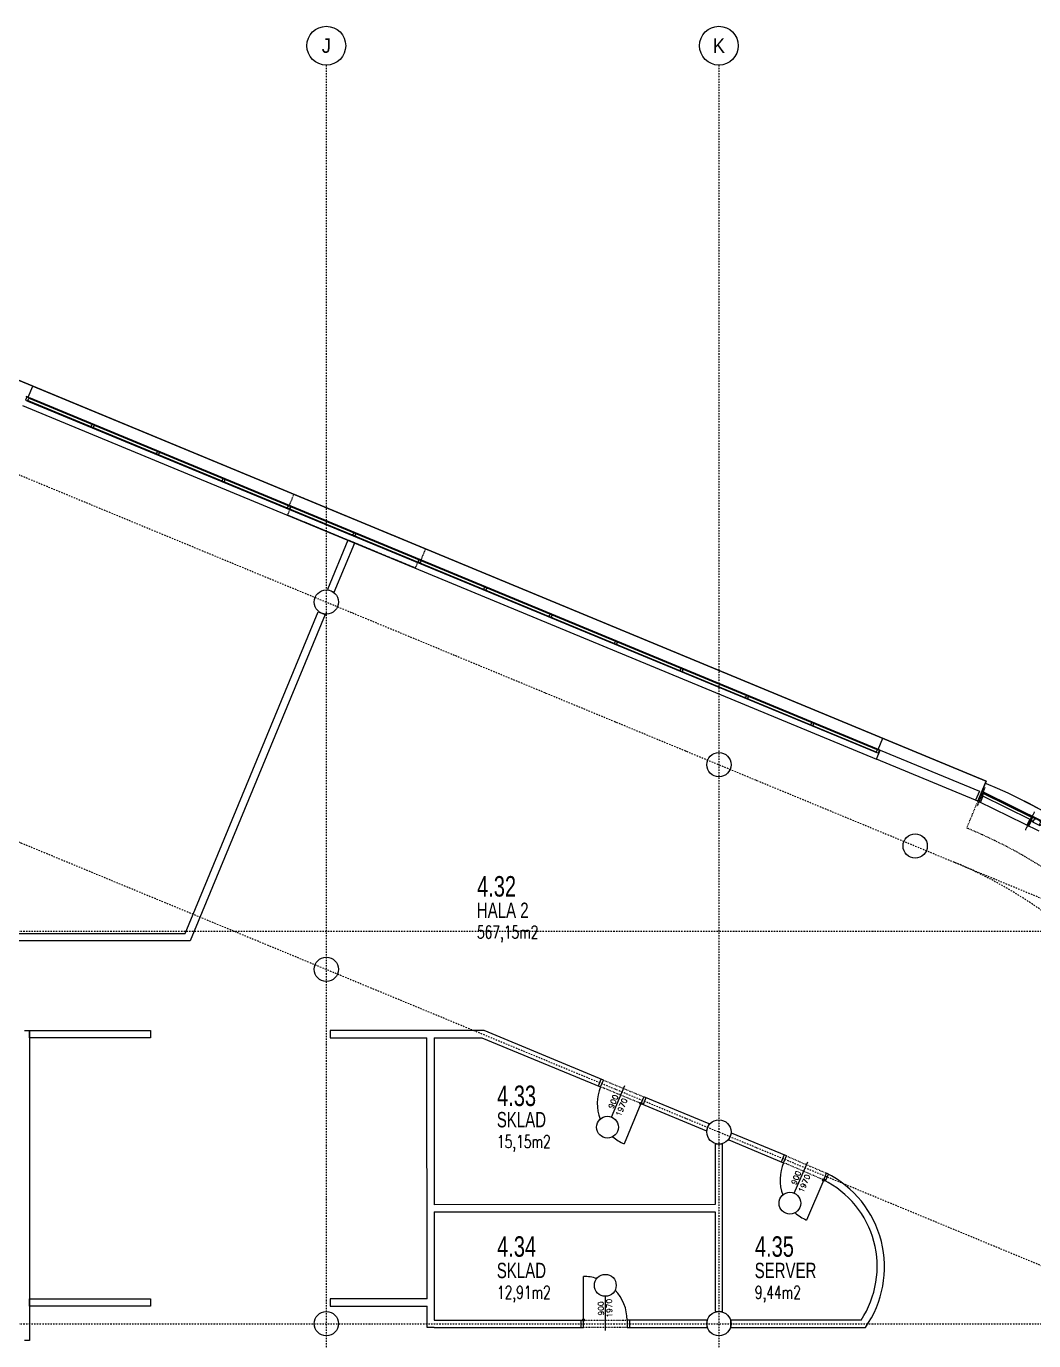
# Model space of a CAD drawing. Header units: millimetres. Extents: x -3035503 to 19821, y 792 to 235380.
# Drawn here: x -2915196 to -2894409, y 187335 to 214452 of the extents above; entities that cross this region are included whole.
import ezdxf

# ---------------------------------------------------------------- set-up
doc = ezdxf.new("R2010")
doc.units = ezdxf.units.MM
for name, pattern in [('4np_fit_out$0$HIDDEN', [0.375, 0.25, -0.125]), ('DA2', [0.45, 0.3, -0.15]), ('DD4', [0.8, 0.4, -0.2, 0, -0.2]), ('DIVIDE', [31.75, 12.7, -6.35, 0, -6.35, 0, -6.35])]:
    doc.linetypes.add(name, pattern=pattern)
for name, color, linetype in [('ARCH_E-04-CO', 252, 'Continuous'), ('ARCH_F-02-CO', 251, 'Continuous'), ('ARCH_F-04-CO', 3, 'Continuous'), ('ARCH_F-06-CO', 2, 'Continuous'), ('ARCH_F-08-CO', 252, 'Continuous'), ('ARCH_O-06-CO', 8, 'DD4'), ('ARCH_Z-02-CO', 252, 'Continuous'), ('ARCH_Z-02-DA', 252, 'DA2'), ('ARCH_Z-02-DI', 252, 'DIVIDE'), ('ARCH_Z-06-CO', 252, 'Continuous'), ('ARCH_Z-08-CO', 252, 'Continuous'), ('E-04-CO', 3, 'Continuous'), ('Z-02-CO', 252, 'Continuous')]:
    doc.layers.add(name, color=color, linetype=linetype)
doc.styles.add('4np_fit_out$0$A_ARIAL', font='arial.ttf', dxfattribs={"width": 0.9})
doc.styles.add('Arial', font='arial.ttf', dxfattribs={"height": 220})
doc.styles.add('SIMPLEX', font='simplex.shx')

# ---------------------------------------------------------------- blocks, each defined once
blk = doc.blocks.new('4np_fit_out$0$mullion175')
blk.add_lwpolyline([(0, 25), (-138, 25), (-138, 12), (-190, 12), (-190, 25), (-215, 25), (-215, -25), (-190, -25), (-190, -12), (-138, -12), (-138, -25), (0, -25)], close=True)
at = {"linetype": '4np_fit_out$0$HIDDEN'}
blk.add_lwpolyline([(100, 0), (-315, 0)], dxfattribs=at)
blk = doc.blocks.new('4np_fit_out$0$VENTILATION HATCH')
for points in [[(62747, -21788), (62760, -21788), (62760, -21775), (62799, -21775), (62799, -21840), (62814, -21840), (62814, -21850), (62760, -21850), (62760, -21840), (62747, -21840)], [(62784, -21765), (62784, -21775), (62799, -21775), (62799, -21840), (62814, -21840), (62814, -21850), (62924, -21850), (62924, -21840), (62939, -21840), (62939, -21775), (62954, -21775), (62954, -21765)], [(62991, -21788), (62978, -21788), (62978, -21775), (62939, -21775), (62939, -21840), (62924, -21840), (62924, -21850), (62978, -21850), (62978, -21840), (62991, -21840)]]:
    blk.add_lwpolyline(points, close=True)
at = {"rotation": 90.00000003300883}
blk.add_blockref('4np_fit_out$0$mullion175', (63003, -21650), dxfattribs=at)
blk = doc.blocks.new('4np_fit_out$0$WINDOW PROFILE SIDE')
blk.add_lwpolyline([(-21920, 175), (-21851, 175), (-21851, 163), (-21876, 163), (-21876, 111), (-21851, 111), (-21851, 100), (-21920, 100)], close=True)
blk = doc.blocks.new('4np_fit_out$0$WINDOW PROFILE')
blk.add_lwpolyline([(-20483, 175), (-20389, 175), (-20389, 163), (-20414, 163), (-20414, 111), (-20389, 111), (-20389, 100), (-20483, 100), (-20483, 111), (-20458, 111), (-20458, 163), (-20483, 163)], close=True)
blk = doc.blocks.new('MIST1')
at = {"style": 'Arial'}
blk.add_attdef('CISLO', (-0.31, 0), '', height=4, dxfattribs=at)
at = {"layer": 'ARCH_F-02-CO', "style": 'SIMPLEX'}
blk.add_attdef('PODLAHA', (0, -12.5), '', height=2.5, dxfattribs=at)
at = {"layer": 'ARCH_F-04-CO', "style": 'SIMPLEX'}
blk.add_attdef('PLOCHA', (0, -8.5), '', height=2.5, dxfattribs=at)
at = {"layer": 'ARCH_F-06-CO', "style": 'Arial'}
blk.add_attdef('MIST', (-0.31, -4.5), '', height=3, dxfattribs=at)
blk = doc.blocks.new('dp_l')
blk.add_line((-546, 500), (237, 500))
for centre, radius in [((-796, 500), 250), ((0, 0), 25)]:
    blk.add_circle(centre, radius)
for start, end in [(90, 133.4861), (162.2464, 180)]:
    blk.add_arc((0, 0), 1000, start, end)
at = {"layer": 'ARCH_E-04-CO'}
blk.add_line((0, 0), (-1000, 0), dxfattribs=at)

msp = doc.modelspace()

# ---------------------------------------------------------------- linework, layer by layer
at = {"layer": 'ARCH_O-06-CO', "linetype": 'DD4', "ltscale": 70}
for p, q in [((-2925205, 209284), (-2885750, 192941)), ((-2925205, 201707), (-2885743, 185361)), ((-2980445, 195786), (-2885769, 195786)), ((-2980445, 187686), (-2885769, 187686))]:
    msp.add_line(p, q, dxfattribs=at)
for points in [[(-2909005, 213652), (-2909005, 174539)], [(-2900905, 213652), (-2900905, 174539)]]:
    msp.add_lwpolyline(points, dxfattribs=at)
at = {"layer": 'ARCH_O-06-CO', "linetype": 'ByBlock', "ltscale": 100}
for centre in [(-2909005, 214052), (-2900905, 214052)]:
    msp.add_circle(centre, 400, dxfattribs=at)
at = {"layer": 'ARCH_O-06-CO', "linetype": 'DD4', "ltscale": 70}
msp.add_arc((-2899555, 188745), 9159, 270, 67.5, dxfattribs=at)
at = {"layer": 'ARCH_Z-02-CO', "color": 251}
msp.add_line((-2915058, 207029), (-2897523, 199766), dxfattribs=at)
at = {"layer": 'ARCH_Z-02-CO'}
for p, q in [((-2897577, 199518), (-2895530, 198670)), ((-2895530, 198670), (-2895607, 198485)), ((-2903392, 192592), (-2903335, 192730)), ((-2902410, 192348), (-2902468, 192210)), ((-2899616, 191027), (-2899558, 191165)), ((-2898707, 190633), (-2898641, 190768)), ((-2903749, 187611), (-2903749, 187761)), ((-2902749, 187761), (-2902749, 187611))]:
    msp.add_line(p, q, dxfattribs=at)
msp.add_lwpolyline([(-2943451, 203674), (-2967590, 193676), (-2968030, 194738), (-2967240, 195066, 1.000014), (-2968388, 197837), (-2972337, 196201, 1.000007), (-2971189, 193430), (-2970399, 193757), (-2969959, 192694), (-2972482, 191649), (-2972463, 191603, 0.822431), (-2969755, 177836), (-2938705, 177836, 0.199191), (-2933644, 179935, -0.414842), (-2924866, 179935, 0.199191), (-2919805, 177836), (-2899555, 177836, 0.820672), (-2895380, 198824), (-2895408, 198836), (-2895388, 198882), (-2925205, 211232), (-2940736, 204799)], format="xyb", dxfattribs=at)
for points in [[(-2940736, 204799), (-2925205, 211232), (-2895388, 198882), (-2895478, 198665), (-2895444, 198651), (-2894192, 198033)], [(-2915147, 206714), (-2897684, 199481)], [(-2915142, 206725), (-2897679, 199492)], [(-2915122, 206773), (-2897659, 199540)], [(-2915118, 206784), (-2897655, 199550)], [(-2915272, 206631), (-2897654, 199333)], [(-2895380, 198824), (-2895408, 198836)], [(-2894470, 198084), (-2895472, 198578)], [(-2894447, 198131), (-2895449, 198625)], [(-2894192, 198033), (-2895444, 198651)], [(-2895561, 198466), (-2895607, 198485)], [(-2894300, 197847), (-2895533, 198455)]]:
    msp.add_lwpolyline(points, dxfattribs=at)
msp.add_arc((-2899555, 188745), 10909, 269.999, 67.5, dxfattribs=at)
at = {"layer": 'ARCH_Z-02-DA', "color": 251, "ltscale": 25}
msp.add_lwpolyline([(-2915196, 206816), (-2897577, 199518)], dxfattribs=at)
at = {"layer": 'ARCH_Z-02-DI'}
for p, q in [((-2902514, 192229), (-2903345, 192573)), ((-2903288, 192711), (-2902456, 192367)), ((-2898743, 190652), (-2899569, 191008)), ((-2899512, 191146), (-2898685, 190790)), ((-2903701, 187761), (-2902799, 187761)), ((-2902799, 187611), (-2903699, 187611))]:
    msp.add_line(p, q, dxfattribs=at)
msp.add_lwpolyline([(-2926255, 185031), (-2925955, 185031), (-2925955, 184986, 0.414214), (-2919805, 178836), (-2899555, 178836, 0.820687), (-2895763, 197900), (-2895790, 197912), (-2895561, 198466)], format="xyb", dxfattribs=at)
at = {"layer": 'ARCH_Z-06-CO'}
for p, q in [((-2908558, 203850), (-2908979, 202834)), ((-2908841, 202777), (-2908420, 203793)), ((-2908979, 202834), (-2908841, 202777)), ((-2911919, 195736), (-2909171, 202372)), ((-2909032, 202315), (-2911814, 195586)), ((-2909171, 202372), (-2909032, 202315)), ((-2897619, 199535), (-2897523, 199766)), ((-2897523, 199766), (-2895388, 198882)), ((-2897654, 199333), (-2897577, 199518)), ((-2895607, 198485), (-2897654, 199333)), ((-2895561, 198466), (-2895388, 198882)), ((-2916905, 195736), (-2911919, 195736)), ((-2911814, 195586), (-2916905, 195586)), ((-2905794, 193737), (-2908928, 193736)), ((-2908928, 193736), (-2908928, 193586)), ((-2905749, 193736), (-2905794, 193737)), ((-2903288, 192711), (-2905749, 193736)), ((-2908928, 193586), (-2906928, 193586)), ((-2906778, 193586), (-2905794, 193587)), ((-2905794, 193587), (-2903346, 192573)), ((-2903346, 192573), (-2903288, 192711)), ((-2902456, 192367), (-2902514, 192229)), ((-2901105, 191807), (-2902456, 192367)), ((-2902514, 192229), (-2901163, 191668)), ((-2901163, 191668), (-2901105, 191807)), ((-2900703, 191478), (-2900646, 191616)), ((-2900703, 191478), (-2899569, 191008)), ((-2899512, 191146), (-2900646, 191616)), ((-2899569, 191008), (-2899512, 191146)), ((-2898743, 190651), (-2898685, 190790)), ((-2900979, 190142), (-2906777, 190141)), ((-2906777, 189991), (-2900979, 189992)), ((-2903699, 187611), (-2903699, 187761)), ((-2901153, 187761), (-2902799, 187761)), ((-2902799, 187761), (-2902799, 187611)), ((-2901153, 187761), (-2901153, 187611)), ((-2897968, 187761), (-2900656, 187761)), ((-2900656, 187611), (-2900656, 187761)), ((-2906777, 187611), (-2903699, 187611)), ((-2902799, 187611), (-2901153, 187611)), ((-2900656, 187611), (-2897883, 187611)), ((-2915130, 187336), (-2915230, 187336))]:
    msp.add_line(p, q, dxfattribs=at)
for points in [[(-2915154, 206799), (-2915059, 207030), (-2917773, 208154), (-2917869, 207923)], [(-2915154, 206799), (-2915196, 206816)], [(-2897619, 199535), (-2897577, 199518)], [(-2915230, 193736), (-2915130, 193736), (-2915130, 187336)], [(-2906927, 188197), (-2906928, 193586)], [(-2906778, 193586), (-2906777, 190141)], [(-2900979, 189992), (-2900979, 187936), (-2900829, 187936), (-2900830, 191392), (-2900980, 191392), (-2900979, 190142)], [(-2906777, 189991), (-2906777, 187761), (-2903699, 187761)], [(-2906927, 188197), (-2908927, 188197), (-2908927, 188047), (-2906927, 188047)], [(-2906777, 187611), (-2906927, 187611), (-2906927, 188047)]]:
    msp.add_lwpolyline(points, dxfattribs=at)
at = {"layer": 'ARCH_Z-06-CO', "linetype": 'DA2', "ltscale": 50}
msp.add_lwpolyline([(-2907096, 203461), (-2907172, 203276), (-2909804, 204366), (-2909727, 204551), (-2909769, 204568), (-2909673, 204799), (-2906959, 203674), (-2907054, 203443), (-2907096, 203461)], dxfattribs=at)
at = {"layer": 'ARCH_Z-06-CO'}
for points in [[(-2915130, 193585), (-2915130, 193735), (-2912630, 193735), (-2912630, 193585)], [(-2915130, 188048), (-2915130, 188198), (-2912630, 188198), (-2912630, 188048)]]:
    msp.add_lwpolyline(points, close=True, dxfattribs=at)
for centre, radius, start, end in [((-2899640, 188862), 2001, 326.627, 63.3819), ((-2899646, 188856), 2159, 324.7777, 63.5718)]:
    msp.add_arc(centre, radius, start, end, dxfattribs=at)
at = {"layer": 'ARCH_Z-08-CO'}
for centre in [(-2909005, 202574), (-2900905, 199219), (-2896855, 197541), (-2909005, 194997), (-2900905, 191642), (-2909005, 187686), (-2900905, 187686)]:
    msp.add_circle(centre, 250, dxfattribs=at)

# ---------------------------------------------------------------- block references
at = {"layer": 'ARCH_F-08-CO'}
ref = msp.add_blockref('MIST1', (-2904143, 196498), dxfattribs=dict(at, xscale=-126.72, yscale=126.72, zscale=126.72, rotation=359.9999999999997))
ref.add_attrib('CISLO', '4.32', (-2905894, 196498), dxfattribs={"layer": '0', "height": 422.4, "rotation": 0, "style": 'Arial', "width": 0.7})
ref.add_attrib('MIST', 'HALA 2', (-2905899, 196057), dxfattribs={"layer": 'ARCH_F-06-CO', "height": 316.8, "rotation": 0, "style": 'Arial', "width": 0.7})
ref.add_attrib('PLOCHA', '567,15m2', (-2905897, 195632), dxfattribs={"layer": 'ARCH_F-04-CO', "height": 264, "rotation": 0, "style": 'SIMPLEX', "width": 0.7})
ref = msp.add_blockref('MIST1', (-2903731, 192177), dxfattribs=dict(at, xscale=-126.72, yscale=126.72, zscale=126.72, rotation=359.9999999999997))
ref.add_attrib('CISLO', '4.33', (-2905481, 192177), dxfattribs={"layer": '0', "height": 422.4, "rotation": 0, "style": 'Arial', "width": 0.7})
ref.add_attrib('MIST', 'SKLAD', (-2905487, 191737), dxfattribs={"layer": 'ARCH_F-06-CO', "height": 316.8, "rotation": 0, "style": 'Arial', "width": 0.7})
ref.add_attrib('PLOCHA', '15,15m2', (-2905484, 191311), dxfattribs={"layer": 'ARCH_F-04-CO', "height": 264, "rotation": 0, "style": 'SIMPLEX', "width": 0.7})
ref = msp.add_blockref('MIST1', (-2903730, 189067), dxfattribs=dict(at, xscale=-126.72, yscale=126.72, zscale=126.72, rotation=359.9999999999997))
ref.add_attrib('CISLO', '4.34', (-2905481, 189067), dxfattribs={"layer": '0', "height": 422.4, "rotation": 0, "style": 'Arial', "width": 0.7})
ref.add_attrib('MIST', 'SKLAD', (-2905487, 188626), dxfattribs={"layer": 'ARCH_F-06-CO', "height": 316.8, "rotation": 0, "style": 'Arial', "width": 0.7})
ref.add_attrib('PLOCHA', '12,91m2', (-2905484, 188201), dxfattribs={"layer": 'ARCH_F-04-CO', "height": 264, "rotation": 0, "style": 'SIMPLEX', "width": 0.7})
ref = msp.add_blockref('MIST1', (-2898411, 189067), dxfattribs=dict(at, xscale=-126.72, yscale=126.72, zscale=126.72, rotation=359.9999999999997))
ref.add_attrib('CISLO', '4.35', (-2900161, 189067), dxfattribs={"layer": '0', "height": 422.4, "rotation": 0, "style": 'Arial', "width": 0.7})
ref.add_attrib('MIST', 'SERVER', (-2900167, 188626), dxfattribs={"layer": 'ARCH_F-06-CO', "height": 316.8, "rotation": 0, "style": 'Arial', "width": 0.7})
ref.add_attrib('PLOCHA', '9,44m2', (-2900164, 188201), dxfattribs={"layer": 'ARCH_F-04-CO', "height": 264, "rotation": 0, "style": 'SIMPLEX', "width": 0.7})
at = {"layer": 'ARCH_Z-02-CO', "xscale": -1}
for name, p, rotation in [('4np_fit_out$0$WINDOW PROFILE SIDE', (-2894893, 198514), 157.500004948354), ('4np_fit_out$0$mullion175', (-2895533, 198455), 67.50000002262557)]:
    msp.add_blockref(name, p, dxfattribs=dict(at, rotation=rotation))
at = {"layer": 'ARCH_Z-02-CO'}
for name, p, rotation in [('4np_fit_out$0$WINDOW PROFILE', (-2932654, 214155), 157.5000048965416), ('4np_fit_out$0$WINDOW PROFILE', (-2931304, 213596), 157.5000048965416), ('4np_fit_out$0$WINDOW PROFILE', (-2929954, 213037), 157.5000048965416), ('4np_fit_out$0$WINDOW PROFILE', (-2928604, 212478), 157.5000048965416), ('4np_fit_out$0$WINDOW PROFILE', (-2927254, 211919), 157.5000048965416), ('4np_fit_out$0$WINDOW PROFILE', (-2925904, 211360), 157.5000048965416), ('4np_fit_out$0$WINDOW PROFILE', (-2924554, 210800), 157.5000048965416), ('4np_fit_out$0$WINDOW PROFILE', (-2923204, 210241), 157.5000048965416), ('4np_fit_out$0$WINDOW PROFILE', (-2921854, 209682), 157.5000048965416), ('4np_fit_out$0$WINDOW PROFILE', (-2920504, 209123), 157.5000048965416), ('4np_fit_out$0$WINDOW PROFILE', (-2919154, 208564), 157.5000048965416), ('4np_fit_out$0$WINDOW PROFILE', (-2917804, 208004), 157.5000048965416), ('4np_fit_out$0$WINDOW PROFILE SIDE', (-2917804, 208004), 157.5000048965416), ('4np_fit_out$0$VENTILATION HATCH', (-2847601, 150678), 153.7500000148366)]:
    msp.add_blockref(name, p, dxfattribs=dict(at, rotation=rotation))
at = {"layer": 'Z-02-CO'}
ref = msp.add_blockref('dp_l', (-2902514, 192228), dxfattribs=dict(at, xscale=0.9000000001192097, yscale=0.9000000001192097, zscale=0.9000000001192097, rotation=67.43838511778966))
ref.add_attrib('H', '900', (-2903084, 192112), dxfattribs={"layer": 'E-04-CO', "height": 112.5, "rotation": 68.2039, "style": 'SIMPLEX'})
ref.add_attrib('B', '1970', (-2902932, 191951), dxfattribs={"layer": 'E-04-CO', "height": 112.5, "rotation": 68.2039, "style": 'SIMPLEX'})
ref = msp.add_blockref('dp_l', (-2898743, 190652), dxfattribs=dict(at, xscale=0.9000000001192097, yscale=0.9000000001192097, zscale=0.9000000001192097, rotation=66.70507974615988))
ref.add_attrib('H', '900', (-2899314, 190543), dxfattribs={"layer": 'E-04-CO', "height": 112.5, "rotation": 67.4706, "style": 'SIMPLEX'})
ref.add_attrib('B', '1970', (-2899164, 190380), dxfattribs={"layer": 'E-04-CO', "height": 112.5, "rotation": 67.4706, "style": 'SIMPLEX'})
ref = msp.add_blockref('dp_l', (-2903699, 187761), dxfattribs=dict(at, xscale=0.9000000001192097, yscale=0.9000000001192097, zscale=0.9000000001192097, rotation=269.9999999954145))
ref.add_attrib('H', '900', (-2903279, 187858), dxfattribs={"layer": 'E-04-CO', "height": 112.5, "rotation": 91.7961, "style": 'SIMPLEX'})
ref.add_attrib('B', '1970', (-2903103, 187814), dxfattribs={"layer": 'E-04-CO', "height": 112.5, "rotation": 91.7961, "style": 'SIMPLEX'})

# ---------------------------------------------------------------- texts
at = {"layer": 'ARCH_O-06-CO', "linetype": 'ByBlock', "ltscale": 100, "char_height": 300, "width": 670.19, "attachment_point": 5, "rotation": 360, "style": '4np_fit_out$0$A_ARIAL'}
for s, insert in [('{\\fArial|b0|i0|c238|p34;J}', (-2909005, 214052)), ('{\\fArial|b0|i0|c238|p34;K}', (-2900905, 214052))]:
    msp.add_mtext(s, dxfattribs=dict(at, insert=insert))

doc.saveas('drawing.dxf')
